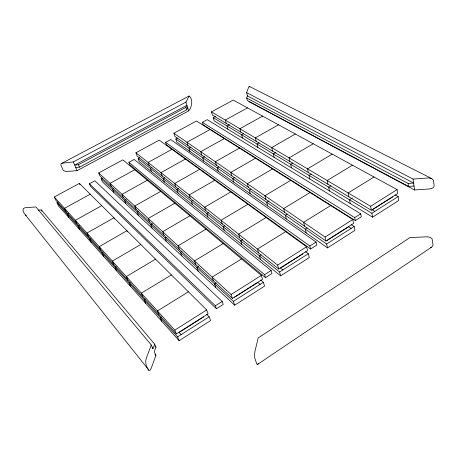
<?xml version="1.0" encoding="UTF-8"?>
<svg xmlns="http://www.w3.org/2000/svg" width="457" height="457" viewBox="0 0 457 457"><rect width="100%" height="100%" fill="white"/><g stroke="black" fill="none" stroke-linecap="round" stroke-linejoin="round"><path stroke-width="0.69" d="M154.683 344.218L155.951 347.131L154.243 351.73L155.9 355.5L151.17 368.359L150.062 370.187L149.205 370.57L25.512 215.047C23.855 213.253 20.851 208.072 25.221 207.729L35.874 206.947L151.284 344.989L152.964 348.811L154.683 344.218L41.381 209.917L38.12 210.151M414.019 186.068L408.524 186.45L247.346 100.534L246.671 98.026L247.466 95.913L246.591 92.645L248.854 86.756L249.379 86.442L431.716 178.556L433.47 180.269L434.15 185.976L433.653 187.176L432.311 188.181L429.637 188.935L414.55 189.975L248.996 101.654M151.284 344.989L146.429 357.831C144.755 362.081 146.171 366.68 148.708 370.301M258.079 363.772L258.274 363.344M188.718 110.874C191.78 107.424 193.477 98.946 189.129 95.987L61.884 163.275L61.061 164.006L60.844 164.937L62.929 169.753L64.14 170.867L66.528 171.535L77.124 170.632L188.718 110.874L185.919 102.134L189.129 95.987M61.884 163.275L73.314 161.909L75.753 167.502L79.478 167.159L186.702 109.84L187.713 107.732M185.919 107.406L186.936 105.304L74.697 165.08L78.427 164.731L185.919 107.406L186.702 109.84M257.668 364.343L432.099 246.797L433.036 245.198L432.111 238.862L430.363 237.463L427.415 236.789L409.912 237.583L258.182 337.946L254.972 351.199L254.543 354.98L254.829 358.174L256.743 363.903L257.262 364.492L257.874 364.109M58.085 202.12L56.971 202.731L58.479 205.947L179.121 340.671L210.568 320.591L209.175 316.781L206.707 314.313M102.339 178.024L101.117 178.687L102.471 181.915L234.681 305.202L264.557 286.128L263.403 282.277L260.741 280.032M139.659 157.699L138.094 158.55L139.316 161.784L280.667 275.839L309.275 257.577L308.315 253.704L305.499 251.641M215.641 116.324L213.208 117.643L214.184 120.882L372.586 217.161L398.733 200.469L398.138 196.561L395.037 194.836M177.71 138.025L175.836 139.048L176.933 142.287L327.532 247.888L354.958 230.357L354.181 226.455L351.204 224.553M325.961 240.993L353.587 223.439L352.798 219.491L196.481 121.014L173.877 133.267L174.985 136.54L325.961 240.993L325.064 237.057L173.877 133.267M327.286 240.336L348.645 226.758L351.159 228.386M179.121 340.671L177.573 336.889L209.175 316.781M101.117 178.687L233.396 301.374L263.403 282.277M138.094 158.55L279.587 271.984L308.315 253.704M213.208 117.643L371.884 213.259L398.138 196.561M175.836 139.048L326.646 244.004L354.181 226.455M325.064 237.057L352.798 219.491M176.379 333.953L208.089 313.833L206.673 309.966L79.358 183.4L54.274 196.984L55.8 200.235L176.379 333.953L174.814 330.114L54.274 196.984M232.396 298.41L262.512 279.301L261.341 275.4L122.836 159.859L98.706 172.923L100.072 176.191L232.396 298.41L231.093 294.525L98.706 172.923M278.747 268.996L307.572 250.704L306.596 246.78L159.259 140.139L135.912 152.781L137.151 156.048L278.747 268.996L277.65 265.089L135.912 152.781M371.347 210.243L397.676 193.534L397.07 189.575L233.264 100.072L211.471 111.868L212.459 115.141L371.347 210.243L370.633 206.29L211.471 111.868M203.628 316.878L179.127 332.422L181.132 334.621M216.418 308.755L223.239 304.431L222.211 301.477L94.896 180.806L89.435 183.777L90.515 186.279L216.418 308.755L215.367 305.802L89.435 183.777M234.59 297.221L257.862 282.455L260.113 284.374M265.46 277.633L271.972 273.503L271.11 270.521L134.169 159.442L128.897 162.309L129.868 164.817L265.46 277.633L264.58 274.657L128.897 162.309M302.78 253.949L280.501 268.088L282.82 269.927M310.56 249.008L316.792 245.055L316.078 242.061L170.678 139.579L165.577 142.356L166.457 144.863L310.56 249.008L309.829 246.015L165.577 142.356M355.312 220.611L361.27 216.824L360.699 213.819L207.289 119.665L202.36 122.345L203.137 124.858L355.312 220.611L354.723 217.601L202.36 122.345M392.632 196.921L372.266 209.849L374.837 211.38M174.814 330.114L206.673 309.966M231.093 294.525L261.341 275.4M277.65 265.089L306.596 246.78M370.633 206.29L397.07 189.575M215.367 305.802L222.211 301.477M264.58 274.657L271.11 270.521M309.829 246.015L316.078 242.061M354.723 217.601L360.699 213.819M161.39 316.884L160.236 317.604L161.795 321.322M216.127 282.814L214.487 283.837L215.801 287.59M261.033 254.863L259.456 255.846L260.576 259.627M352.404 197.99L349.525 199.783L350.279 203.599M307.093 228.003L305.282 229.134L306.213 232.939M330.685 205.559L303.614 222.331L304.556 226.186M188.404 291.806L157.459 310.949L159.036 314.719M241.576 258.908L212.139 277.119L213.47 280.924M285.665 231.63L257.457 249.088L258.588 252.915M374.015 176.979L348.171 192.963L348.937 196.83M287.105 214.167L285.334 215.253L286.305 218.977M145.246 298.998L144.132 299.683L145.686 303.339M198.487 266.534L196.887 267.511L198.218 271.195M242.736 239.554L240.69 240.799L241.839 244.506M330.868 185.81L328.612 187.181L329.411 190.917M171.415 274.92L141.344 293.143L142.921 296.85M223.165 243.552L194.511 260.924L195.853 264.654M266.145 217.503L238.64 234.178L239.799 237.931M352.45 165.194L327.178 180.509L327.989 184.291M310.029 192.546L283.597 208.592L284.58 212.362M268.973 200.88L266.671 202.262L267.671 205.913M130.211 282.34L129.125 282.992L130.685 286.579M182.017 251.344L180.464 252.275L181.806 255.897M224.947 225.667L223.153 226.741L224.324 230.374M311.223 174.054L309.018 175.374L309.857 179.035M155.586 259.176L126.338 276.571L127.914 280.21M205.976 229.214L178.059 245.815L179.424 249.476M247.894 204.29L221.062 220.245L222.245 223.924M332.233 154.146L307.515 168.844L308.366 172.546M290.698 180.366L264.877 195.739L265.894 199.435M116.169 266.779L115.107 267.402L116.666 270.927M166.314 237.314L165.103 238.028L166.451 241.576M208.478 212.545L206.73 213.573L207.918 217.138M292.771 163.018L290.612 164.286L291.486 167.868M250.859 189.089L249.168 190.083L250.202 193.665M140.796 244.472L112.325 261.096L113.902 264.672M189.895 215.801L162.686 231.693L164.052 235.281M230.791 191.917L204.605 207.21L205.81 210.814M313.239 143.766L289.053 157.893L289.938 161.515M272.561 168.941L247.334 183.691L248.374 187.313M103.019 252.213L101.991 252.812L103.545 256.274M152.478 223.65L150.701 224.673L152.055 228.157M193.025 200.223L191.312 201.217L192.517 204.707M275.942 152.33L273.303 153.855L274.206 157.362M234.932 177.367L232.727 178.641L233.778 182.149M174.814 203.216L148.274 218.457L149.65 221.982M214.739 180.298L189.169 194.979L190.38 198.509M295.359 134.004L271.692 147.594L272.601 151.141M255.514 158.202L230.854 172.38L231.916 175.928M90.892 238.44L89.686 239.125L91.234 242.524M138.328 211.471L137.174 212.128L138.534 215.544M178.487 188.644L176.819 189.592L178.03 193.02M259.05 142.847L256.983 144.024L257.908 147.462M218.869 166.954L217.252 167.873L218.32 171.312M239.468 148.091L215.35 161.738L216.429 165.211M160.641 191.397L134.746 206.033L136.123 209.489M199.635 169.364L174.654 183.48L175.882 186.942M278.507 124.79L255.332 137.888L256.268 141.362M79.301 225.604L78.124 226.261L79.661 229.603M126.138 199.378L124.447 200.326L125.806 203.679M164.794 177.733L163.16 178.647L164.383 182.006M243.604 133.604L241.576 134.741L242.524 138.111M204.765 156.534L202.657 157.716L203.742 161.087M101.728 205.639L75.388 220.303L76.942 223.679M147.303 180.269L122.025 194.339L123.396 197.732M185.399 159.059L160.99 172.649L162.224 176.048M262.586 116.095L239.891 128.725L240.845 132.136M224.324 138.557L200.732 151.701L201.823 155.106M190.935 146.983L188.872 148.119L189.963 151.427M68.384 213.522L67.236 214.15L68.761 217.429M113.553 188.587L112.451 189.198L113.804 192.488M151.873 167.433L150.279 168.313L151.495 171.609M229.488 124.59L227.009 125.961L227.969 129.262M90.218 194.196L64.523 208.301L66.059 211.614M134.718 169.775L110.028 183.326L111.399 186.65M171.963 149.336L148.097 162.435L149.33 165.765M247.528 107.863L225.295 120.071L226.266 123.407M210.02 129.542L186.93 142.224L188.033 145.566M73.314 161.909L185.919 102.134M431.602 247.14L430.374 247.694M246.591 92.645L413.059 179.075L428.289 177.956L431.716 178.556M246.671 98.026L408.095 183.434L413.602 183.04L247.466 95.913M249.379 86.442L249.876 87.076M26.175 215.635L25.512 215.047M56.971 202.731L177.573 336.889M155.032 346.04L155.951 347.131M152.05 347.72L152.964 348.811M154.986 354.398L155.9 355.5M41.381 209.917L41.993 211.163M88.492 236.492L86.933 233.053L113.947 217.783L114.433 218.937M100.791 250.128L99.22 246.626L126.943 230.705L127.429 231.876M79.358 183.4L79.929 184.708M75.753 167.502L77.124 170.632M78.427 164.731L79.478 167.159M233.396 301.374L234.681 305.202M279.587 271.984L280.667 275.839M326.646 244.004L327.532 247.888M371.884 213.259L372.586 217.161M408.095 183.434L408.524 186.45M413.059 179.075L414.55 189.975"/></g></svg>
